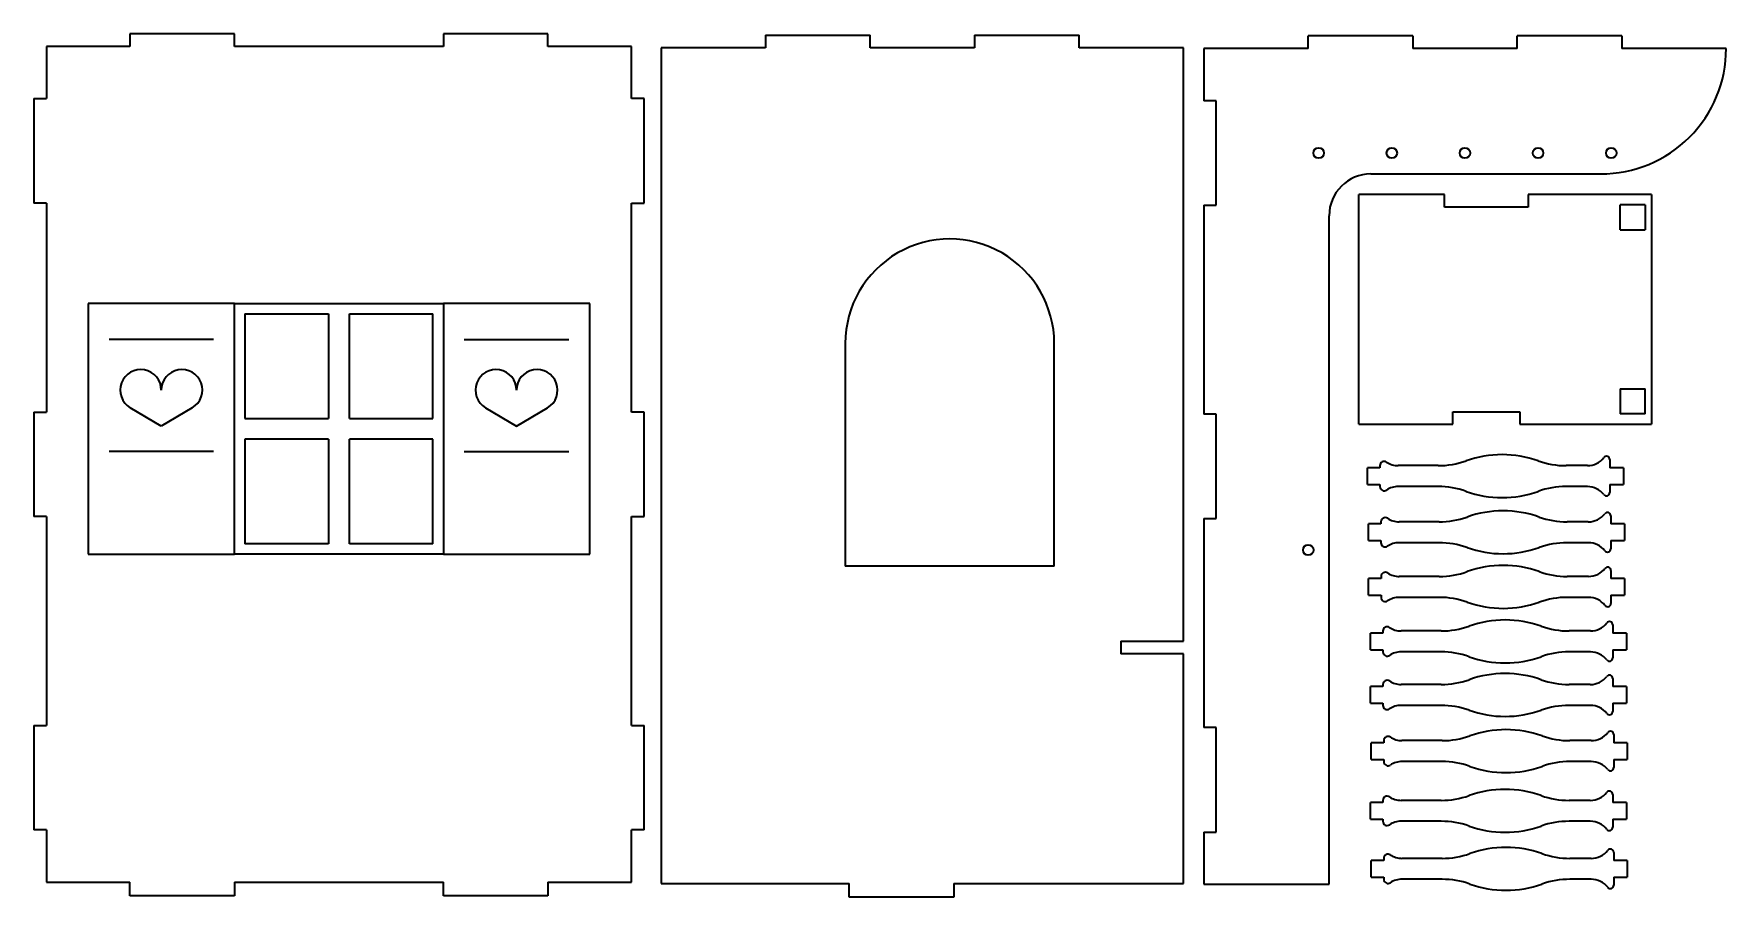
# Model space of a CAD drawing. Extents: x 2 to 811, y 1 to 414.
import ezdxf

# ---------------------------------------------------------------- set-up
doc = ezdxf.new("R2010")
doc.units = 0

msp = doc.modelspace()

# ---------------------------------------------------------------- linework, layer by layer
at = {"color": 7, "lineweight": 35}
for p, q in [((97.509445, 413.825714), (47.509445, 413.825714)), ((247.509445, 413.825714), (197.509445, 413.825714)), ((351.726593, 413.157288), (401.726593, 413.157288)), ((451.726593, 413.157288), (501.726593, 413.157288)), ((47.509445, 407.825714), (7.509445, 407.825714)), ((7.509445, 407.825714), (7.509445, 382.825714)), ((197.509445, 407.825714), (97.509445, 407.825714)), ((287.50946, 407.825714), (247.509445, 407.825714)), ((287.50946, 382.825714), (287.50946, 407.825714)), ((301.726593, 407.157288), (301.726593, 7.157292)), ((351.726593, 407.157288), (301.726593, 407.157288)), ((451.726593, 407.157288), (401.726593, 407.157288)), ((551.726563, 407.157288), (501.726593, 407.157288)), ((551.726563, 123.157295), (551.726563, 407.157288)), ((611.38916, 406.797119), (561.38916, 406.797119)), ((561.38916, 406.797119), (561.38916, 381.797119)), ((661.38916, 412.797119), (611.38916, 412.797119)), ((711.38916, 406.797119), (661.38916, 406.797119)), ((761.38916, 412.797119), (711.38916, 412.797119)), ((811.38916, 406.797119), (761.38916, 406.797119)), ((1.509445, 382.825714), (1.509445, 332.825714)), ((293.50946, 332.825714), (293.50946, 382.825714)), ((567.38916, 331.797119), (567.38916, 381.797119)), ((641.38916, 346.797119), (751.38916, 346.797119)), ((7.509445, 332.825714), (7.509445, 232.825729)), ((287.50946, 232.825729), (287.50946, 332.825714)), ((635.627747, 226.95108), (635.627747, 336.95108)), ((676.627747, 336.95108), (635.627747, 336.95108)), ((775.627747, 336.95108), (716.627747, 336.95108)), ((775.627747, 336.95108), (775.627747, 226.95108)), ((561.38916, 331.797119), (561.38916, 231.797134)), ((621.38916, 6.797132), (621.38916, 326.797119)), ((716.627747, 330.95108), (676.627747, 330.95108)), ((97.509445, 284.781097), (27.509445, 284.781097)), ((27.509445, 284.781097), (27.509445, 164.781113)), ((97.509445, 284.781097), (197.509445, 284.781097)), ((97.509445, 164.781113), (97.509445, 284.781097)), ((197.509445, 284.781097), (197.509445, 164.781113)), ((267.50946, 284.781097), (197.509445, 284.781097)), ((267.50946, 164.781113), (267.50946, 284.781097)), ((102.509445, 279.781097), (102.509445, 229.781113)), ((102.509445, 279.781097), (142.509445, 279.781097)), ((142.509445, 279.781097), (142.509445, 229.781113)), ((152.509445, 229.781113), (152.509445, 279.781097)), ((152.509445, 279.781097), (192.509445, 279.781097)), ((192.509445, 229.781113), (192.509445, 279.781097)), ((87.509445, 267.478394), (37.509445, 267.478394)), ((207.509445, 267.478394), (257.50946, 267.478394)), ((389.848663, 265.65741), (389.848663, 159.107513)), ((489.848663, 159.107513), (489.848663, 265.65741)), ((1.509445, 232.825729), (1.509445, 182.825729)), ((102.509445, 229.781113), (142.509445, 229.781113)), ((152.509445, 229.781113), (192.509445, 229.781113)), ((293.50946, 182.825729), (293.50946, 232.825729)), ((567.38916, 181.797134), (567.38916, 231.797134)), ((635.627747, 226.95108), (680.556396, 226.95108)), ((680.556396, 232.95108), (712.699097, 232.95108)), ((712.699097, 226.95108), (775.627747, 226.95108)), ((142.509445, 219.781113), (102.509445, 219.781113)), ((102.509445, 219.781113), (102.509445, 169.781113)), ((142.509445, 219.781113), (142.509445, 169.781113)), ((152.509445, 169.781113), (152.509445, 219.781113)), ((192.509445, 219.781113), (152.509445, 219.781113)), ((192.509445, 169.781113), (192.509445, 219.781113)), ((87.509445, 213.892441), (37.509445, 213.892441)), ((207.509445, 213.892441), (257.50946, 213.892441)), ((7.509445, 182.825729), (7.509445, 82.825729)), ((287.50946, 82.825729), (287.50946, 182.825729)), ((561.38916, 181.797134), (561.38916, 81.797134)), ((27.509445, 164.781113), (97.509445, 164.781113)), ((197.509445, 164.781113), (97.509445, 164.781113)), ((142.509445, 169.781113), (102.509445, 169.781113)), ((192.509445, 169.781113), (152.509445, 169.781113)), ((197.509445, 164.781113), (267.50946, 164.781113)), ((489.848663, 159.107513), (389.848663, 159.107513)), ((521.726563, 123.157295), (551.726563, 123.157295)), ((551.726563, 117.157295), (521.726563, 117.157295)), ((551.726563, 7.157292), (551.726563, 117.157295)), ((1.509445, 82.825729), (1.509445, 32.825726)), ((293.50946, 32.825726), (293.50946, 82.825729)), ((567.38916, 31.797132), (567.38916, 81.797134)), ((7.509445, 32.825726), (7.509445, 7.825726)), ((287.50946, 7.825726), (287.50946, 32.825726)), ((561.38916, 31.797132), (561.38916, 6.797132)), ((7.509445, 7.825726), (47.509445, 7.825726)), ((97.509445, 1.325726), (47.509445, 1.325726)), ((97.509445, 7.825726), (197.509445, 7.825726)), ((247.509445, 1.325726), (197.509445, 1.325726)), ((247.509445, 7.825726), (287.50946, 7.825726)), ((301.726593, 7.157292), (391.726593, 7.157292)), ((441.726593, 0.657292), (391.726593, 0.657292)), ((441.726593, 7.157292), (551.726563, 7.157292)), ((561.38916, 6.797132), (621.38916, 6.797132))]:
    msp.add_line(p, q, dxfattribs=at)
at = {"color": 7, "lineweight": 35, "ltscale": 0.15}
for p, q in [((47.509445, 413.825714), (47.509445, 407.825714)), ((97.509445, 407.825714), (97.509445, 413.825714)), ((197.509445, 413.825714), (197.509445, 407.825714)), ((247.509445, 407.825714), (247.509445, 413.825714)), ((351.726593, 413.157288), (351.726593, 407.157288)), ((401.726593, 407.157288), (401.726593, 413.157288)), ((451.726593, 413.157288), (451.726593, 407.157288)), ((501.726593, 407.157288), (501.726593, 413.157288)), ((611.38916, 406.797119), (611.38916, 412.797119)), ((661.38916, 412.797119), (661.38916, 406.797119)), ((711.38916, 406.797119), (711.38916, 412.797119)), ((761.38916, 412.797119), (761.38916, 406.797119)), ((1.509445, 382.825714), (7.509445, 382.825714)), ((293.50946, 382.825714), (287.50946, 382.825714)), ((567.38916, 381.797119), (561.38916, 381.797119)), ((7.509445, 332.825714), (1.509445, 332.825714)), ((287.50946, 332.825714), (293.50946, 332.825714)), ((676.627747, 330.95108), (676.627747, 336.95108)), ((716.627747, 336.95108), (716.627747, 330.95108)), ((561.38916, 331.797119), (567.38916, 331.797119)), ((1.509445, 232.825729), (7.509445, 232.825729)), ((293.50946, 232.825729), (287.50946, 232.825729)), ((567.38916, 231.797134), (561.38916, 231.797134)), ((680.556396, 226.95108), (680.556396, 232.95108)), ((712.699097, 232.95108), (712.699097, 226.95108)), ((645.719727, 206.163345), (639.719727, 206.163345)), ((639.719727, 198.163345), (645.719727, 198.163345)), ((7.509445, 182.825729), (1.509445, 182.825729)), ((287.50946, 182.825729), (293.50946, 182.825729)), ((561.38916, 181.797134), (567.38916, 181.797134)), ((646.161987, 179.284027), (640.161987, 179.284027)), ((640.161987, 171.284027), (646.161987, 171.284027)), ((646.267029, 153.13829), (640.267029, 153.13829)), ((640.267029, 145.13829), (646.267029, 145.13829)), ((521.726563, 123.157295), (521.726563, 117.157295)), ((647.145691, 127.03981), (641.145691, 127.03981)), ((641.145691, 119.03981), (647.145691, 119.03981)), ((647.127869, 101.437622), (641.127869, 101.437622)), ((641.127869, 93.437622), (647.127869, 93.437622)), ((1.509445, 82.825729), (7.509445, 82.825729)), ((287.50946, 82.825729), (293.50946, 82.825729)), ((567.38916, 81.797134), (561.38916, 81.797134)), ((647.570129, 74.558304), (641.570129, 74.558304)), ((641.570129, 66.558304), (647.570129, 66.558304)), ((647.127869, 45.972202), (641.127869, 45.972202)), ((7.509445, 32.825726), (1.509445, 32.825726)), ((293.50946, 32.825726), (287.50946, 32.825726)), ((641.127869, 37.972202), (647.127869, 37.972202)), ((561.38916, 31.797132), (567.38916, 31.797132)), ((647.558228, 18.221659), (641.558228, 18.221659)), ((641.558228, 10.22166), (647.558228, 10.22166))]:
    msp.add_line(p, q, dxfattribs=at)
at = {"color": 7, "lineweight": 35, "ltscale": 0.3}
for p, q in [((760.627747, 319.95108), (760.627747, 331.95108)), ((772.627747, 331.95108), (760.627747, 331.95108)), ((772.627747, 331.95108), (772.627747, 319.95108)), ((760.627747, 319.95108), (772.627747, 319.95108)), ((760.627747, 243.95108), (772.627747, 243.95108)), ((760.627747, 243.95108), (760.627747, 231.95108)), ((772.627747, 231.95108), (772.627747, 243.95108)), ((772.627747, 231.95108), (760.627747, 231.95108))]:
    msp.add_line(p, q, dxfattribs=at)
at = {"color": 7, "lineweight": 35, "ltscale": 0.431574}
for p, q in [((62.509445, 226.083832), (47.663906, 234.894058)), ((77.354988, 234.894058), (62.509445, 226.083832)), ((217.66391, 234.894058), (232.509445, 226.083832)), ((217.66391, 234.894058), (232.509445, 226.083832)), ((232.509445, 226.083832), (247.35498, 234.894058)), ((232.509445, 226.083832), (247.35498, 234.894058))]:
    msp.add_line(p, q, dxfattribs=at)
at = {"color": 7, "lineweight": 35, "ltscale": 0.2}
for p, q in [((639.719727, 198.163345), (639.719727, 206.163345)), ((762.219727, 206.163345), (762.219727, 198.163345)), ((640.161987, 171.284027), (640.161987, 179.284027)), ((762.661987, 179.284027), (762.661987, 171.284027)), ((640.267029, 145.13829), (640.267029, 153.13829)), ((762.767029, 153.13829), (762.767029, 145.13829)), ((641.145691, 119.03981), (641.145691, 127.03981)), ((763.645691, 127.03981), (763.645691, 119.03981)), ((641.127869, 93.437622), (641.127869, 101.437622)), ((763.627869, 101.437622), (763.627869, 93.437622)), ((641.570129, 66.558304), (641.570129, 74.558304)), ((764.070129, 74.558304), (764.070129, 66.558304)), ((641.127869, 37.972202), (641.127869, 45.972202)), ((763.627869, 45.972202), (763.627869, 37.972202)), ((641.558228, 10.22166), (641.558228, 18.221659)), ((764.058228, 18.221661), (764.058228, 10.22166))]:
    msp.add_line(p, q, dxfattribs=at)
at = {"color": 7, "lineweight": 35, "ltscale": 0.025531}
for p, q in [((645.719727, 207.184586), (645.719727, 206.163345)), ((645.719727, 198.163345), (645.719727, 197.142105)), ((646.161987, 180.305267), (646.161987, 179.284027)), ((646.161987, 171.284027), (646.161987, 170.262787)), ((646.267029, 154.159531), (646.267029, 153.13829)), ((646.267029, 145.13829), (646.267029, 144.11705)), ((647.145691, 128.06105), (647.145691, 127.03981)), ((647.145691, 119.03981), (647.145691, 118.01857)), ((647.127869, 102.458862), (647.127869, 101.437622)), ((647.127869, 93.437622), (647.127869, 92.416382)), ((647.570129, 75.579544), (647.570129, 74.558304)), ((647.570129, 66.558304), (647.570129, 65.537064)), ((647.127869, 46.993443), (647.127869, 45.972202)), ((647.127869, 37.972202), (647.127869, 36.950962)), ((647.558228, 19.242899), (647.558228, 18.221659)), ((647.558228, 10.22166), (647.558228, 9.20042))]:
    msp.add_line(p, q, dxfattribs=at)
at = {"color": 7, "lineweight": 35, "ltscale": 0.479596}
for p, q in [((673.568726, 207.163345), (654.384888, 207.163345)), ((673.568726, 197.163345), (654.384888, 197.163345)), ((674.010986, 180.284027), (654.827148, 180.284027)), ((674.010986, 170.284027), (654.827148, 170.284027)), ((674.116028, 154.13829), (654.93219, 154.13829)), ((674.116028, 144.13829), (654.93219, 144.13829)), ((674.99469, 128.03981), (655.810852, 128.03981)), ((674.99469, 118.03981), (655.810852, 118.03981)), ((674.976868, 102.437622), (655.79303, 102.437622)), ((674.976868, 92.437622), (655.79303, 92.437622)), ((675.419128, 75.558304), (656.235291, 75.558304)), ((675.419128, 65.558304), (656.235291, 65.558304)), ((674.976868, 46.972202), (655.79303, 46.972202)), ((674.976868, 36.972202), (655.79303, 36.972202)), ((675.407227, 19.221659), (656.223389, 19.221659)), ((675.407227, 9.22166), (656.223389, 9.22166))]:
    msp.add_line(p, q, dxfattribs=at)
at = {"color": 7, "lineweight": 35, "ltscale": 0.254527}
for p, q in [((744.966553, 207.163345), (734.785461, 207.163345)), ((744.966553, 197.163345), (734.785461, 197.163345)), ((745.408813, 180.284027), (735.227722, 180.284027)), ((745.408813, 170.284027), (735.227722, 170.284027)), ((745.513855, 154.13829), (735.332764, 154.13829)), ((745.513855, 144.13829), (735.332764, 144.13829)), ((746.392517, 128.03981), (736.211426, 128.03981)), ((746.392517, 118.03981), (736.211426, 118.03981)), ((746.374695, 102.437622), (736.193604, 102.437622)), ((746.374695, 92.437622), (736.193604, 92.437622)), ((746.816956, 75.558304), (736.635864, 75.558304)), ((746.816956, 65.558304), (736.635864, 65.558304)), ((746.374695, 46.972202), (736.193604, 46.972202)), ((746.374695, 36.972202), (736.193604, 36.972202)), ((746.805054, 19.221661), (736.623962, 19.221661)), ((746.805054, 9.22166), (736.623962, 9.22166))]:
    msp.add_line(p, q, dxfattribs=at)
at = {"color": 7, "lineweight": 35, "ltscale": 0.096851}
for p, q in [((755.719727, 210.037384), (755.719727, 206.163345)), ((755.719727, 198.163345), (755.719727, 194.289307)), ((756.161987, 183.158066), (756.161987, 179.284027)), ((756.161987, 171.284027), (756.161987, 167.409988)), ((756.267029, 157.012329), (756.267029, 153.13829)), ((756.267029, 145.13829), (756.267029, 141.264252)), ((757.145691, 130.913849), (757.145691, 127.03981)), ((757.145691, 119.03981), (757.145691, 115.165771)), ((757.127869, 105.311661), (757.127869, 101.437622)), ((757.127869, 93.437622), (757.127869, 89.563583)), ((757.570129, 78.432343), (757.570129, 74.558304)), ((757.570129, 66.558304), (757.570129, 62.684269)), ((757.127869, 49.846241), (757.127869, 45.972202)), ((757.127869, 37.972202), (757.127869, 34.098167)), ((757.558228, 22.095697), (757.558228, 18.221661)), ((757.558228, 10.22166), (757.558228, 6.347623))]:
    msp.add_line(p, q, dxfattribs=at)
at = {"color": 7, "lineweight": 35, "ltscale": 0.1625}
for p, q in [((762.219727, 206.163345), (755.719727, 206.163345)), ((755.719727, 198.163345), (762.219727, 198.163345)), ((762.661987, 179.284027), (756.161987, 179.284027)), ((756.161987, 171.284027), (762.661987, 171.284027)), ((762.767029, 153.13829), (756.267029, 153.13829)), ((756.267029, 145.13829), (762.767029, 145.13829)), ((763.645691, 127.03981), (757.145691, 127.03981)), ((757.145691, 119.03981), (763.645691, 119.03981)), ((763.627869, 101.437622), (757.127869, 101.437622)), ((757.127869, 93.437622), (763.627869, 93.437622)), ((764.070129, 74.558304), (757.570129, 74.558304)), ((757.570129, 66.558304), (764.070129, 66.558304)), ((763.627869, 45.972202), (757.127869, 45.972202)), ((757.127869, 37.972202), (763.627869, 37.972202)), ((764.058228, 18.221661), (757.558228, 18.221661)), ((757.558228, 10.22166), (764.058228, 10.22166)), ((47.509445, 1.325726), (47.509445, 7.825726)), ((97.509445, 7.825726), (97.509445, 1.325726)), ((197.509445, 1.325726), (197.509445, 7.825726)), ((247.509445, 7.825726), (247.509445, 1.325726)), ((391.726593, 0.657292), (391.726593, 7.157292)), ((441.726593, 7.157292), (441.726593, 0.657292))]:
    msp.add_line(p, q, dxfattribs=at)
at = {"color": 7, "lineweight": 35}
for centre in [(616.38916, 356.797119), (651.38916, 356.797119), (686.38916, 356.797119), (721.38916, 356.797119), (756.38916, 356.797119), (611.38916, 166.797134)]:
    msp.add_circle(centre, 2.5, dxfattribs=at)
for centre, radius, start, end in [((751.38916, 406.797119), 60, 269.999997, 360), ((641.38916, 326.797119), 20, 90.000003, 179.999995), ((439.848663, 265.65741), 50, 0, 180.000005), ((52.680264, 243.346802), 9.829183, 0, 239.31262), ((72.338631, 243.346802), 9.829183, 300.687382, 180.000005), ((222.680267, 243.346802), 9.829183, 0, 239.31262), ((222.680267, 243.346802), 9.829183, 0, 239.31262), ((242.338623, 243.346802), 9.829183, 300.687382, 180.000005), ((242.338623, 243.346802), 9.829183, 300.687382, 180.000005), ((704.177124, 160.889465), 51.542643, 70.466256, 109.533742), ((744.966553, 217.163345), 10, 269.999997, 322.098406), ((754.119751, 210.037384), 1.6, 0, 142.098411), ((647.719727, 207.184586), 2, 56.259671, 179.999995), ((654.384888, 217.163345), 10, 236.259676, 269.999997), ((673.568726, 247.163345), 40, 269.999997, 289.533744), ((734.785461, 247.163345), 40, 250.466258, 269.999997), ((647.719727, 197.142105), 2, 179.999995, 303.740329), ((654.384888, 187.163345), 10, 90.000003, 123.740324), ((673.568726, 157.163345), 40, 70.466256, 90.000003), ((704.177124, 243.437225), 51.542643, 250.466258, 289.533744), ((734.785461, 157.163345), 40, 90.000003, 109.533742), ((744.966553, 187.163345), 10, 37.901594, 90.000003), ((754.119751, 194.289307), 1.6, 217.901589, 0), ((648.161987, 180.305267), 2, 56.259671, 179.999995), ((654.827148, 190.284027), 10, 236.259676, 269.999997), ((674.010986, 220.284027), 40, 269.999997, 289.533744), ((704.619385, 134.010147), 51.542643, 70.466256, 109.533742), ((735.227722, 220.284027), 40, 250.466258, 269.999997), ((745.408813, 190.284027), 10, 269.999997, 322.098406), ((754.562012, 183.158066), 1.6, 0, 142.098411), ((648.161987, 170.262787), 2, 179.999995, 303.740329), ((654.827148, 160.284027), 10, 90.000003, 123.740324), ((674.010986, 130.284027), 40, 70.466256, 90.000003), ((735.227722, 130.284027), 40, 90.000003, 109.533742), ((745.408813, 160.284027), 10, 37.901594, 90.000003), ((704.619385, 216.557907), 51.542643, 250.466258, 289.533744), ((754.562012, 167.409988), 1.6, 217.901589, 0), ((648.267029, 154.159531), 2, 56.259671, 179.999995), ((654.93219, 164.13829), 10, 236.259676, 269.999997), ((674.116028, 194.13829), 40, 269.999997, 289.533744), ((704.724426, 107.86441), 51.542643, 70.466256, 109.533742), ((735.332764, 194.13829), 40, 250.466258, 269.999997), ((745.513855, 164.13829), 10, 269.999997, 322.098406), ((754.667053, 157.012329), 1.6, 0, 142.098411), ((648.267029, 144.11705), 2, 179.999995, 303.740329), ((654.93219, 134.13829), 10, 90.000003, 123.740324), ((674.116028, 104.13829), 40, 70.466256, 90.000003), ((704.724426, 190.41217), 51.542643, 250.466258, 289.533744), ((735.332764, 104.13829), 40, 90.000003, 109.533742), ((745.513855, 134.13829), 10, 37.901594, 90.000003), ((754.667053, 141.264252), 1.6, 217.901589, 0), ((649.145691, 128.06105), 2, 56.259671, 179.999995), ((655.810852, 138.03981), 10, 236.259676, 269.999997), ((674.99469, 168.03981), 40, 269.999997, 289.533744), ((705.603088, 81.76593), 51.542643, 70.466256, 109.533742), ((736.211426, 168.03981), 40, 250.466258, 269.999997), ((746.392517, 138.03981), 10, 269.999997, 322.098406), ((755.545715, 130.913849), 1.6, 0, 142.098411), ((649.145691, 118.01857), 2, 179.999995, 303.740329), ((655.810852, 108.03981), 10, 90.000003, 123.740324), ((674.99469, 78.03981), 40, 70.466256, 90.000003), ((705.603088, 164.31369), 51.542643, 250.466258, 289.533744), ((736.211426, 78.03981), 40, 90.000003, 109.533742), ((746.392517, 108.03981), 10, 37.901594, 90.000003), ((755.545715, 115.165771), 1.6, 217.901589, 0), ((705.585266, 56.163738), 51.542643, 70.466256, 109.533742), ((746.374695, 112.437622), 10, 269.999997, 322.098406), ((755.527893, 105.311661), 1.6, 0, 142.098411), ((649.127869, 102.458862), 2, 56.259671, 179.999995), ((655.79303, 112.437622), 10, 236.259676, 269.999997), ((674.976868, 142.437622), 40, 269.999997, 289.533744), ((736.193604, 142.437622), 40, 250.466258, 269.999997), ((649.127869, 92.416382), 2, 179.999995, 303.740329), ((655.79303, 82.437622), 10, 90.000003, 123.740324), ((674.976868, 52.437622), 40, 70.466256, 90.000003), ((705.585266, 138.711502), 51.542643, 250.466258, 289.533744), ((736.193604, 52.437622), 40, 90.000003, 109.533742), ((746.374695, 82.437622), 10, 37.901594, 90.000003), ((755.527893, 89.563583), 1.6, 217.901589, 0), ((649.570129, 75.579544), 2, 56.259671, 179.999995), ((656.235291, 85.558304), 10, 236.259676, 269.999997), ((675.419128, 115.558304), 40, 269.999997, 289.533744), ((706.027527, 29.28442), 51.542643, 70.466256, 109.533742), ((736.635864, 115.558304), 40, 250.466258, 269.999997), ((746.816956, 85.558304), 10, 269.999997, 322.098406), ((755.970154, 78.432343), 1.6, 0, 142.098411), ((649.570129, 65.537064), 2, 179.999995, 303.740329), ((656.235291, 55.558304), 10, 90.000003, 123.740324), ((675.419128, 25.558304), 40, 70.466256, 90.000003), ((736.635864, 25.558304), 40, 90.000003, 109.533742), ((746.816956, 55.558304), 10, 37.901594, 90.000003), ((706.027527, 111.832191), 51.542643, 250.466258, 289.533744), ((755.970154, 62.684269), 1.6, 217.901589, 0), ((649.127869, 46.993443), 2, 56.259671, 179.999995), ((655.79303, 56.972202), 10, 236.259676, 269.999997), ((674.976868, 86.972198), 40, 269.999997, 289.533744), ((705.585266, 0.698318), 51.542643, 70.466256, 109.533742), ((736.193604, 86.972206), 40, 250.466258, 269.999997), ((746.374695, 56.972202), 10, 269.999997, 322.098406), ((755.527893, 49.846241), 1.6, 0, 142.098411), ((649.127869, 36.950962), 2, 179.999995, 303.740329), ((655.79303, 26.972202), 10, 90.000003, 123.740324), ((674.976868, -3.027798), 40, 70.466256, 90.000003), ((705.585266, 83.246086), 51.542643, 250.466258, 289.533744), ((736.193604, -3.027798), 40, 90.000003, 109.533742), ((746.374695, 26.972202), 10, 37.901594, 90.000003), ((755.527893, 34.098167), 1.6, 217.901589, 0), ((706.015625, -27.052223), 51.542643, 70.466256, 109.533742), ((649.558228, 19.242899), 2, 56.259671, 179.999995), ((656.223389, 29.221659), 10, 236.259676, 269.999997), ((675.407227, 59.221661), 40, 269.999997, 289.533744), ((736.623962, 59.221661), 40, 250.466258, 269.999997), ((746.805054, 29.221661), 10, 269.999997, 322.098406), ((755.958252, 22.095697), 1.6, 0, 142.098411), ((649.558228, 9.20042), 2, 179.999995, 303.740329), ((656.223389, -0.77834), 10, 90.000003, 123.740324), ((675.407227, -30.778341), 40, 70.466256, 90.000003), ((736.623962, -30.778339), 40, 90.000003, 109.533742), ((746.805054, -0.77834), 10, 37.901594, 90.000003), ((706.015625, 55.495544), 51.542643, 250.466258, 289.533744), ((755.958252, 6.347623), 1.6, 217.901589, 0)]:
    msp.add_arc(centre, radius, start, end, dxfattribs=at)

doc.saveas('drawing.dxf')
